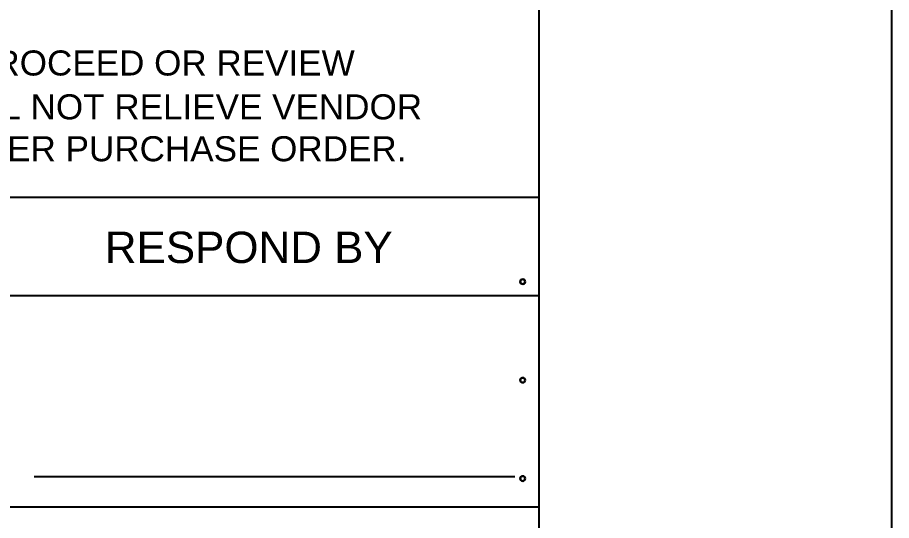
# Model space of a CAD drawing. Header units: millimetres. Extents: x -545 to 50, y -120 to 301.
# Drawn here: x 13.16 to 50.41, y 33.94 to 55.41 of the extents above; entities that cross this region are included whole.
import ezdxf

# ---------------------------------------------------------------- set-up
doc = ezdxf.new("R2010")
doc.units = ezdxf.units.MM
doc.styles.add('Arial', font='ARIAL.TTF', dxfattribs={"height": 0.2})

# ---------------------------------------------------------------- blocks, each defined once
blk = doc.blocks.new('Unknown-234528932-3781')
at = {"color": 7, "linetype": 'Continuous'}
for p, q in [((35.39, -104.67), (35.39, 85.402)), ((-43.793, 47.742), (35.39, 47.742)), ((-43.793, 43.537), (35.39, 43.537)), ((13.867, 35.816), (34.362, 35.816)), ((-43.793, 34.525), (35.39, 34.525))]:
    blk.add_line(p, q, dxfattribs=at)
for centre in [(34.693, 44.132), (34.694, 44.132), (34.694, 44.132), (34.693, 39.932), (34.694, 39.932), (34.694, 39.932), (34.693, 35.732), (34.694, 35.732), (34.694, 35.732)]:
    blk.add_circle(centre, 0.105, dxfattribs=at)
for centre, start, end in [((34.693, 44.132), 0, 180), ((34.693, 44.132), 180, 0), ((34.694, 44.132), 0, 180), ((34.694, 44.132), 180, 0), ((34.693, 39.932), 0, 180), ((34.693, 39.932), 180, 0), ((34.694, 39.932), 0, 180), ((34.694, 39.932), 180, 0), ((34.693, 35.732), 0, 180), ((34.694, 35.733), 0, 180), ((34.693, 35.732), 180, 0), ((34.694, 35.733), 180, 0)]:
    blk.add_arc(centre, 0.105, start, end, dxfattribs=at)
at = {"color": 7, "linetype": 'Continuous', "style": 'Arial'}
for s, p in [("PURCHASER'S PERMISSION TO PROCEED OR REVIEW", (-12.187, 52.932)), ('TAKEN ON VENDOR PRINTS SHALL NOT RELIEVE VENDOR', (-12.187, 51.06)), ('FROM ITS RESPONSIBILITIES UNDER PURCHASE ORDER.', (-12.187, 49.272))]:
    blk.add_text(s, height=1.06969, dxfattribs=at).set_placement(p)
at = {"color": 7, "linetype": 'Continuous', "style": 'Arial', "width": 1.000637}
blk.add_text('RESPOND BY', height=1.3388, dxfattribs=at).set_placement((16.883, 44.93))
blk = doc.blocks.new('Unknown-234528932-3788')
at = {"color": 7, "linetype": 'Continuous'}
for p, q in [((50.415, 300.873), (50.415, -119.833)), ((35.379, 285.85), (35.379, -104.81)), ((35.379, 87.026), (35.379, -104.81))]:
    blk.add_line(p, q, dxfattribs=at)

msp = doc.modelspace()

# ---------------------------------------------------------------- block references
for name in ['Unknown-234528932-3788', 'Unknown-234528932-3781']:
    msp.add_blockref(name, (0, 0))

doc.saveas('drawing.dxf')
